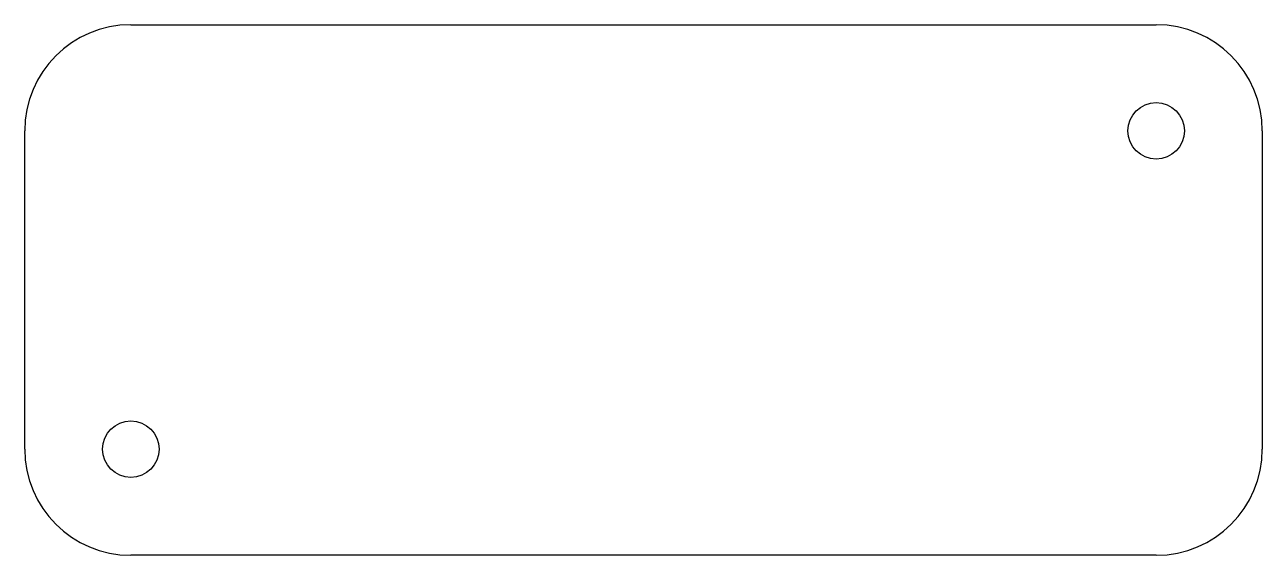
# Model space of a CAD drawing. Header units: millimetres. Extents: x -17.5 to 17.5, y -7.5 to 7.5.
import ezdxf

# ---------------------------------------------------------------- set-up
doc = ezdxf.new("R2010")
doc.units = ezdxf.units.MM

msp = doc.modelspace()

# ---------------------------------------------------------------- linework, layer by layer
at = {"color": 7, "linetype": 'Continuous', "lineweight": 25}
for p, q in [((-14.5, 7.5), (14.5, 7.5)), ((-17.5, -4.5), (-17.5, 4.5)), ((17.5, 4.5), (17.5, -4.5)), ((14.5, -7.5), (-14.5, -7.5))]:
    msp.add_line(p, q, dxfattribs=at)
for centre in [(14.5, 4.5), (-14.5, -4.5)]:
    msp.add_circle(centre, 0.8, dxfattribs=at)
for centre, start, end in [((-14.5, 4.5), 90, 180), ((14.5, 4.5), 0, 90), ((-14.5, -4.5), 180, 270), ((14.5, -4.5), 270, 0)]:
    msp.add_arc(centre, 3, start, end, dxfattribs=at)

doc.saveas('drawing.dxf')
